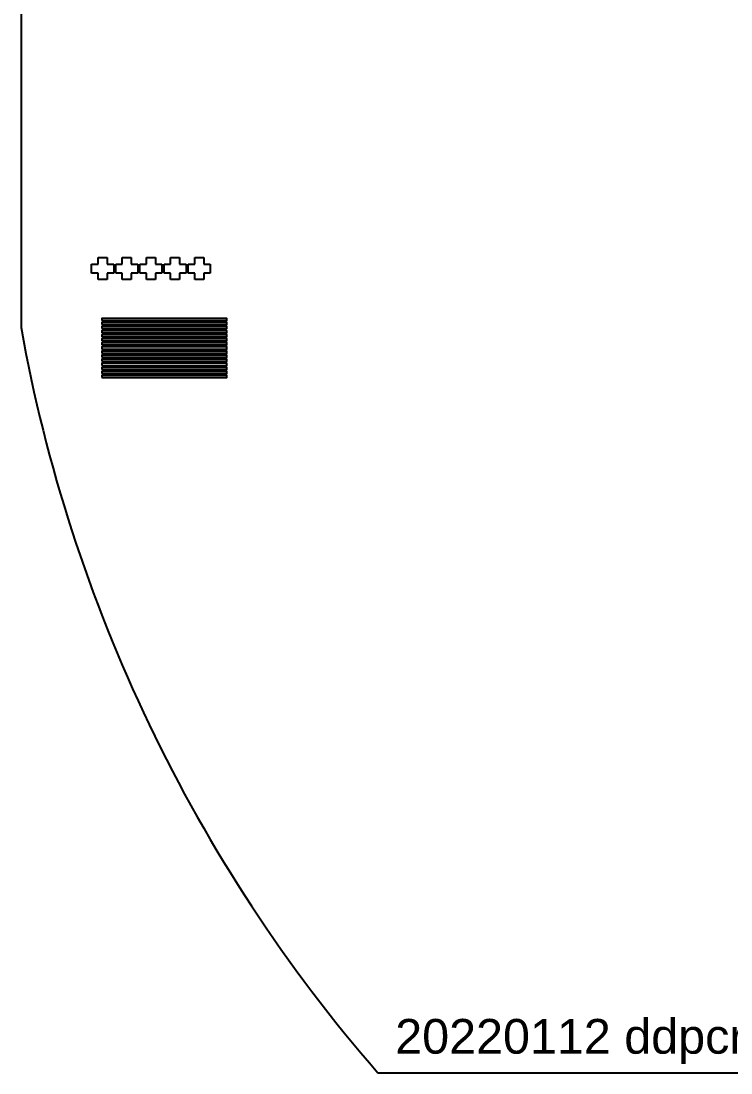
# Model space of a CAD drawing. Header units: millimetres. Extents: x 46777 to 318235, y 145162 to 336036.
# Drawn here: x 47249 to 64651, y 204023 to 229800 of the extents above; entities that cross this region are included whole.
import ezdxf

# ---------------------------------------------------------------- set-up
doc = ezdxf.new("R2010")
doc.units = ezdxf.units.MM
doc.styles.get("Standard").update_dxf_attribs({"font": 'arial.ttf'})

msp = doc.modelspace()

# ---------------------------------------------------------------- linework, layer by layer
for p, q in [((47249, 235758), (47249, 222288)), ((55998, 204023), (113500, 204023))]:
    msp.add_line(p, q)
at = {"color": 40, "true_color": 0xf8d731}
for p, q in [((49140, 223843), (49140, 224003)), ((49140, 224003), (49360, 224003)), ((49360, 224003), (49360, 223843)), ((49731, 223843), (49731, 224003)), ((49731, 224003), (49951, 224003)), ((49951, 224003), (49951, 223843)), ((50323, 223843), (50323, 224003)), ((50323, 224003), (50543, 224003)), ((50543, 224003), (50543, 223843)), ((50915, 223843), (50915, 224003)), ((50915, 224003), (51135, 224003)), ((51135, 224003), (51135, 223843)), ((51506, 223843), (51506, 224003)), ((51506, 224003), (51726, 224003)), ((51726, 224003), (51726, 223843)), ((48980, 223843), (49140, 223843)), ((48980, 223623), (48980, 223843)), ((49360, 223843), (49520, 223843)), ((49520, 223843), (49520, 223623)), ((49572, 223843), (49731, 223843)), ((49572, 223623), (49572, 223843)), ((49951, 223843), (50111, 223843)), ((50111, 223843), (50111, 223623)), ((50163, 223843), (50323, 223843)), ((50163, 223623), (50163, 223843)), ((50543, 223843), (50703, 223843)), ((50703, 223843), (50703, 223623)), ((50755, 223843), (50915, 223843)), ((50755, 223623), (50755, 223843)), ((51135, 223843), (51295, 223843)), ((51295, 223843), (51295, 223623)), ((51346, 223843), (51506, 223843)), ((51346, 223623), (51346, 223843)), ((51726, 223843), (51886, 223843)), ((51886, 223843), (51886, 223623)), ((49140, 223623), (48980, 223623)), ((49140, 223463), (49140, 223623)), ((49360, 223623), (49360, 223463)), ((49520, 223623), (49360, 223623)), ((49731, 223623), (49572, 223623)), ((49731, 223463), (49731, 223623)), ((49951, 223623), (49951, 223463)), ((50111, 223623), (49951, 223623)), ((50323, 223623), (50163, 223623)), ((50323, 223463), (50323, 223623)), ((50543, 223623), (50543, 223463)), ((50703, 223623), (50543, 223623)), ((50915, 223623), (50755, 223623)), ((50915, 223463), (50915, 223623)), ((51135, 223623), (51135, 223463)), ((51295, 223623), (51135, 223623)), ((51506, 223623), (51346, 223623)), ((51506, 223463), (51506, 223623)), ((51726, 223623), (51726, 223463)), ((51886, 223623), (51726, 223623)), ((49360, 223463), (49140, 223463)), ((49951, 223463), (49731, 223463)), ((50543, 223463), (50323, 223463)), ((51135, 223463), (50915, 223463)), ((51726, 223463), (51506, 223463))]:
    msp.add_line(p, q, dxfattribs=at)
for points in [[(49232, 222462), (52290, 222462), (52290, 222512), (49232, 222512)], [(49232, 222362), (52290, 222362), (52290, 222412), (49232, 222412)], [(49232, 222262), (52290, 222262), (52290, 222312), (49232, 222312)], [(49232, 222162), (52290, 222162), (52290, 222212), (49232, 222212)], [(49232, 222062), (52290, 222062), (52290, 222112), (49232, 222112)], [(49232, 221962), (52290, 221962), (52290, 222012), (49232, 222012)], [(49232, 221862), (52290, 221862), (52290, 221912), (49232, 221912)], [(49232, 221762), (52290, 221762), (52290, 221812), (49232, 221812)], [(49232, 221662), (52290, 221662), (52290, 221712), (49232, 221712)], [(49232, 221562), (52290, 221562), (52290, 221612), (49232, 221612)], [(49232, 221462), (52290, 221462), (52290, 221512), (49232, 221512)], [(49232, 221362), (52290, 221362), (52290, 221412), (49232, 221412)], [(49232, 221262), (52290, 221262), (52290, 221312), (49232, 221312)], [(49232, 221162), (52290, 221162), (52290, 221212), (49232, 221212)], [(49232, 221062), (52290, 221062), (52290, 221112), (49232, 221112)]]:
    msp.add_lwpolyline(points, close=True, dxfattribs=at)
msp.add_arc((84749, 229023), 38100, 190.1817, 221.0083)

# ---------------------------------------------------------------- texts
msp.add_text('20220112 ddpcr SQY 2 ', height=850.29).set_placement((56421, 204495))

doc.saveas('drawing.dxf')
